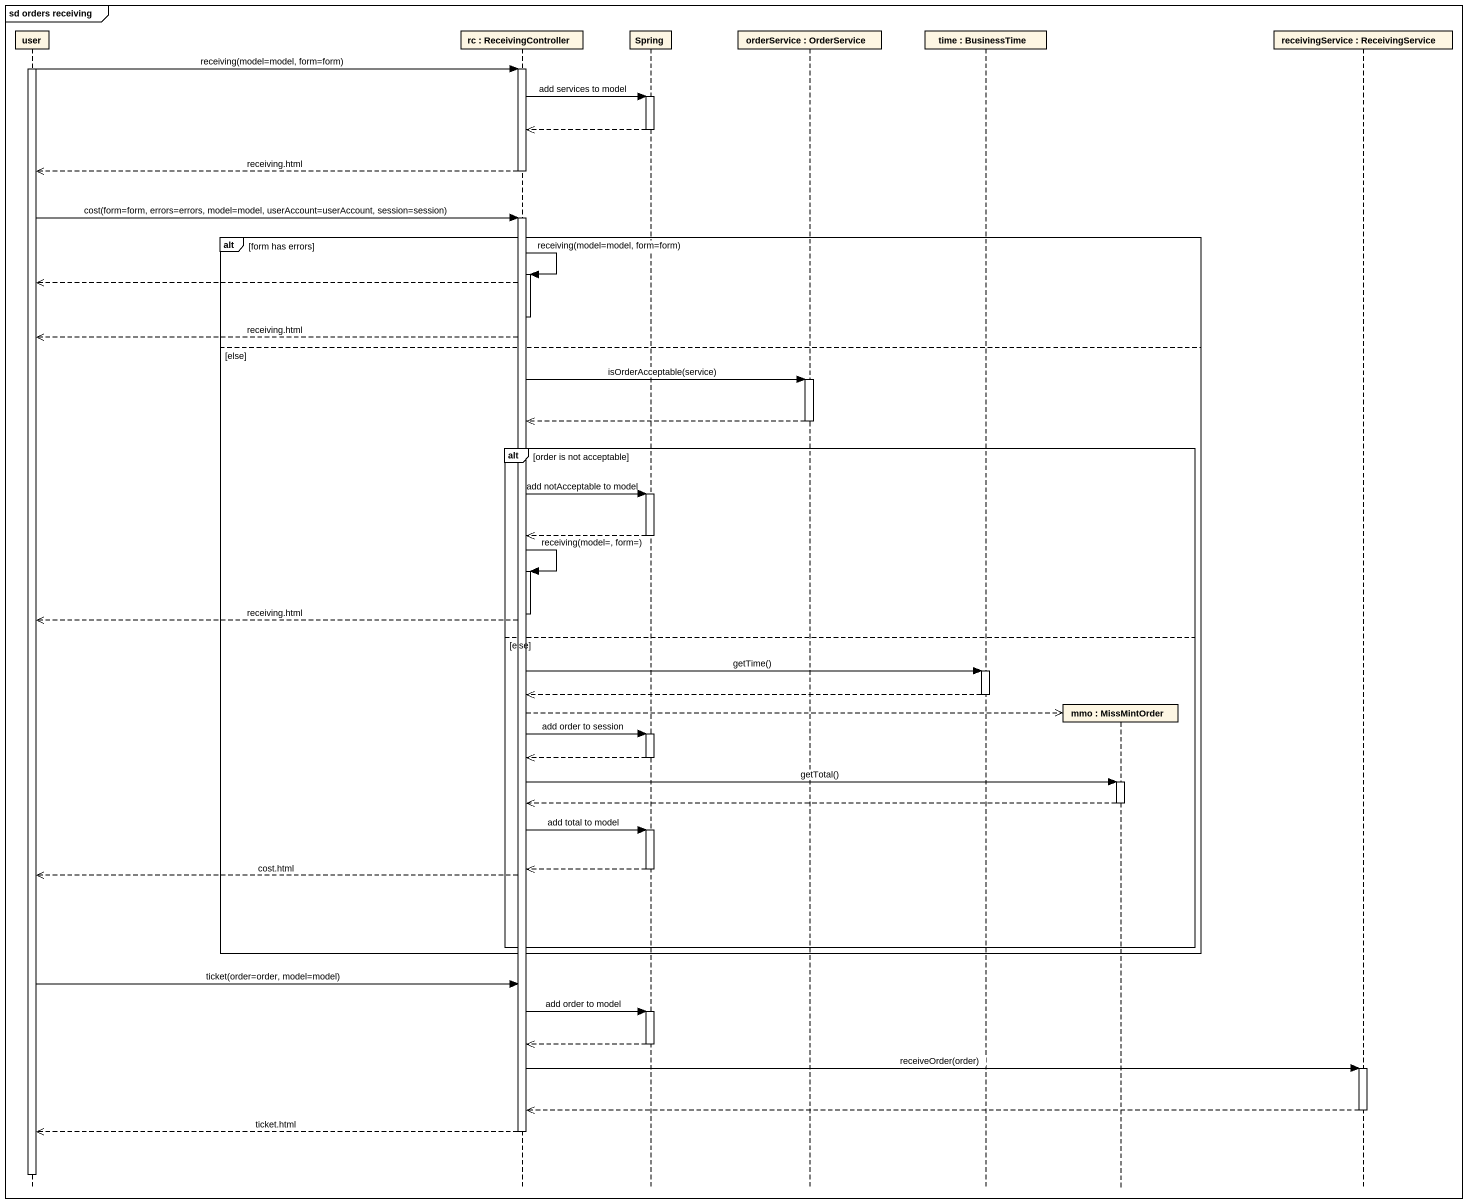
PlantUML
@startuml
mainframe sd orders receiving
hide footbox
participant user
participant "rc : ReceivingController" as rc
participant Spring
participant "orderService : OrderService" as orderService
participant "time : BusinessTime" as time
participant "mmo : MissMintOrder" as mmo
participant "receivingService : ReceivingService" as receivingService

activate user
user -> rc : receiving(model=model, form=form)
activate rc
rc -> Spring : add services to model
activate Spring
Spring -->> rc
deactivate Spring
rc -->> user : receiving.html
deactivate rc
user -> rc : cost(form=form, errors=errors, model=model, userAccount=userAccount, session=session)
activate rc
alt form has errors
  rc -> rc : receiving(model=model, form=form)
  activate rc
  rc -->> user
  deactivate rc
  rc -->> user : receiving.html
else else
  rc -> orderService : isOrderAcceptable(service)
  activate orderService
  orderService -->> rc
  deactivate orderService
  alt order is not acceptable
    rc -> Spring : add notAcceptable to model
    activate Spring
    Spring -->> rc
    deactivate Spring
    rc -> rc : receiving(model=, form=)
    activate rc
    deactivate rc
    rc -->> user : receiving.html
  else else
    rc -> time : getTime()
    activate time
    time -->> rc
    deactivate time
    rc -->> mmo **
    rc -> Spring : add order to session
    activate Spring
    Spring -->> rc
    deactivate Spring
    rc -> mmo : getTotal()
    activate mmo
    mmo -->> rc
    deactivate mmo
    rc -> Spring : add total to model
    activate Spring
    Spring -->> rc
    deactivate Spring
    rc -->> user : cost.html
  end
end
user -> rc : ticket(order=order, model=model)
rc -> Spring : add order to model
activate Spring
Spring -->> rc
deactivate Spring
rc -> receivingService : receiveOrder(order)
activate receivingService
receivingService -->> rc
deactivate receivingService
rc -->> user : ticket.html
deactivate rc
deactivate user
@enduml
